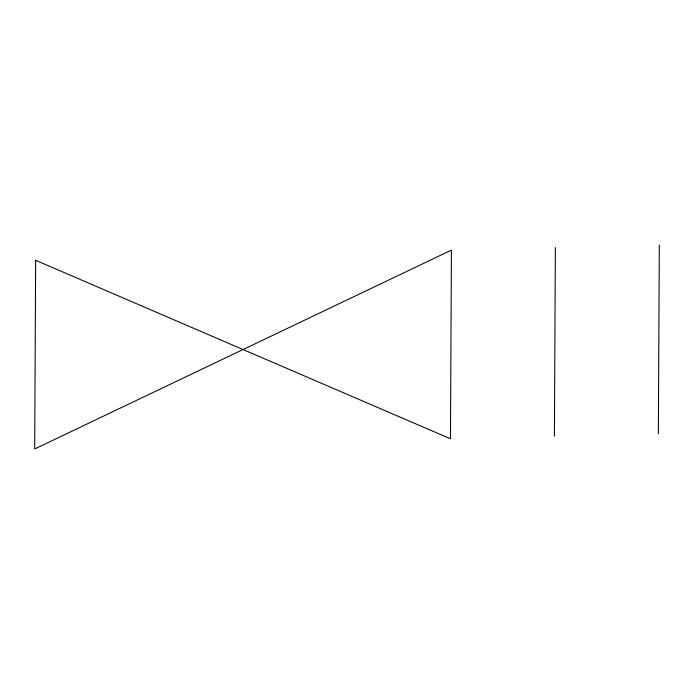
<?xml version="1.0" encoding="UTF-8"?>
<svg xmlns="http://www.w3.org/2000/svg" width="694" height="694" viewBox="0 0 694 694"><rect width="100%" height="100%" fill="white"/><g stroke="black" fill="none" stroke-linecap="round" stroke-linejoin="round"><path stroke-width="1.04" d="M554.419 436.248L555.356 247.576M658.363 433.707L659.3 245.034M35.637 260.293L34.7 448.966L451.412 250.118L450.475 438.79L35.637 260.293"/></g></svg>
